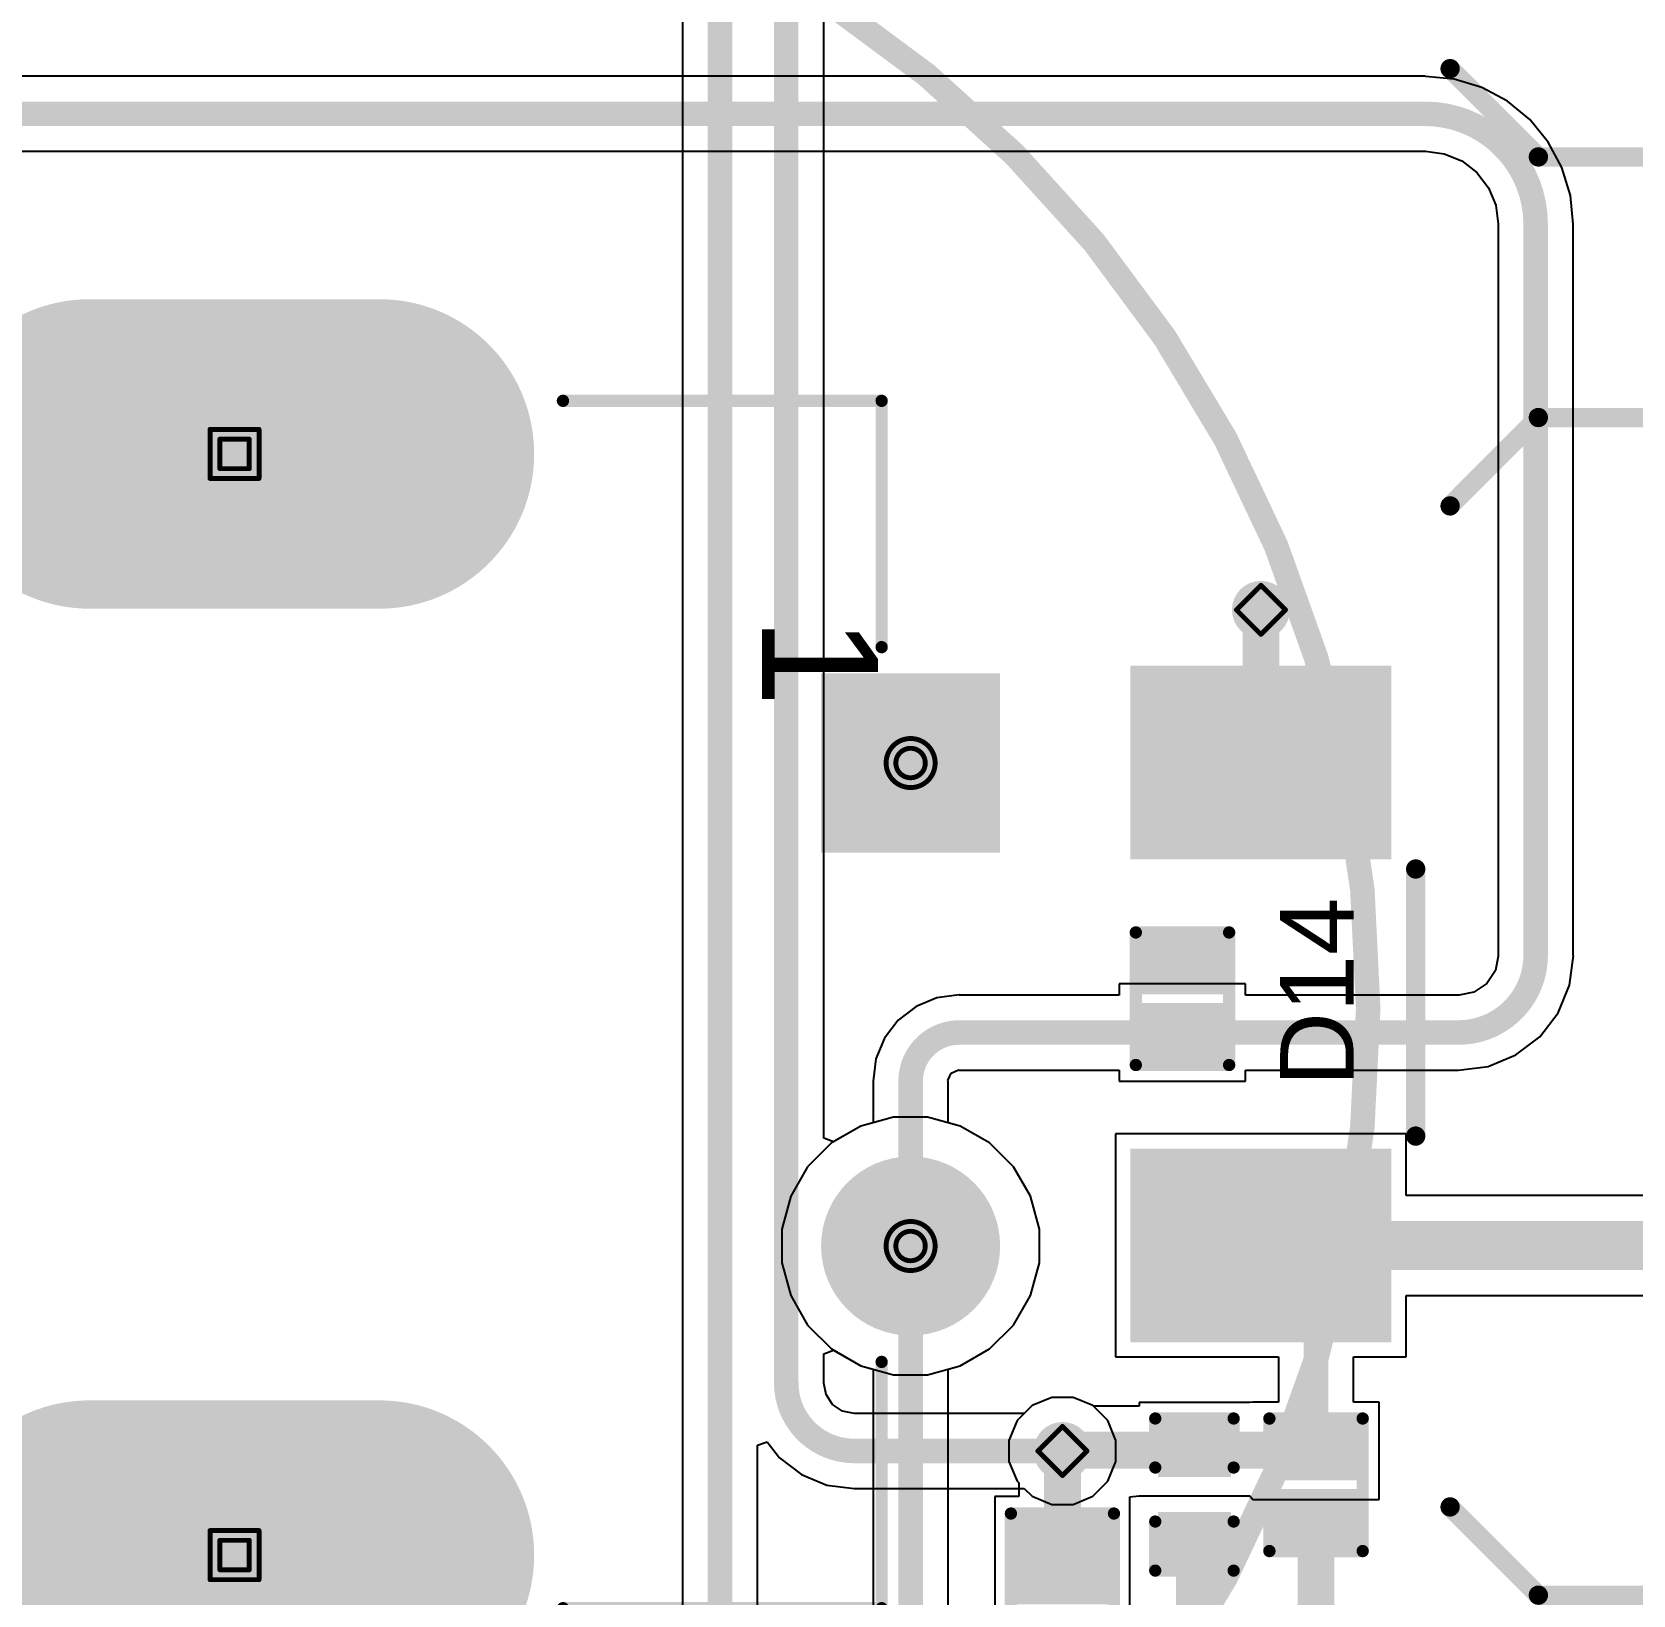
# Model space of a CAD drawing. Header units: inches. Extents: x -14 to 270, y -5 to 115.
# Drawn here: x 106.63 to 123.21, y 19.67 to 35.85 of the extents above; entities that cross this region are included whole.
import ezdxf

# ---------------------------------------------------------------- set-up
doc = ezdxf.new("R2010")
doc.units = ezdxf.units.IN
for name, color, linetype in [('Bottom Layer', 5, 'Continuous'), ('Bottom Solder', 6, 'Continuous'), ('Drill Drawing', 1, 'Continuous'), ('Mechanical 13', 56, 'Continuous'), ('Multi-Layer', 9, 'Continuous'), ('Pad Holes', 156, 'Continuous'), ('Top Layer', 1, 'Continuous'), ('Top Overlay', 2, 'Continuous'), ('Top Paste', 8, 'Continuous'), ('Top Solder', 216, 'Continuous'), ('Via Holes', 16, 'Continuous')]:
    doc.layers.add(name, color=color, linetype=linetype)
doc.styles.add('Arial', font='', dxfattribs={"height": 0.2})
doc.styles.get('Arial').set_extended_font_data('Arial')

# ---------------------------------------------------------------- blocks, each defined once
blk = doc.blocks.new('R___0603_1')
at = {"layer": 'Top Layer'}
for points in [[(-0.381, 0.4445), (-0.381, -0.4445), (-1.143, -0.4445), (-1.143, 0.4445)], [(1.143, 0.4445), (1.143, -0.4445), (0.381, -0.4445), (0.381, 0.4445)]]:
    blk.add_hatch(color=1, dxfattribs=at).paths.add_polyline_path(points)
at = {"layer": 'Top Paste'}
for points in [[(-0.381, 0.4445), (-0.381, -0.4445), (-1.143, -0.4445), (-1.143, 0.4445)], [(1.143, 0.4445), (1.143, -0.4445), (0.381, -0.4445), (0.381, 0.4445)]]:
    blk.add_hatch(color=8, dxfattribs=at).paths.add_polyline_path(points)
at = {"layer": 'Top Solder'}
for points in [[(-0.2794, 0.5461), (-0.2794, -0.5461), (-1.2446, -0.5461), (-1.2446, 0.5461)], [(1.2446, 0.5461), (1.2446, -0.5461), (0.2794, -0.5461), (0.2794, 0.5461)]]:
    blk.add_hatch(color=216, dxfattribs=at).paths.add_polyline_path(points)
at = {"layer": 'Top Overlay'}
for points in [[(-1.2192, 0.5334, 0.127, 0.127, 0), (-1.2192, -0.5334, 0.127, 0.127, 0)], [(-1.2192, 0.5334, 0.127, 0.127, 0), (1.2192, 0.5334, 0.127, 0.127, 0)], [(1.2192, 0.5334, 0.127, 0.127, 0), (1.2192, -0.5334, 0.127, 0.127, 0)], [(-1.2192, -0.5334, 0.127, 0.127, 0), (1.2192, -0.5334, 0.127, 0.127, 0)]]:
    blk.add_lwpolyline(points, format="xyseb", dxfattribs=at)
for points in [[(-1.25095, 0.5334, 0.0635, 0.0635, 1), (-1.18745, 0.5334, 0.0635, 0.0635, 1)], [(-1.25095, 0.5334, 0.0635, 0.0635, 1), (-1.18745, 0.5334, 0.0635, 0.0635, 1)], [(1.18745, 0.5334, 0.0635, 0.0635, 1), (1.25095, 0.5334, 0.0635, 0.0635, 1)], [(1.18745, 0.5334, 0.0635, 0.0635, 1), (1.25095, 0.5334, 0.0635, 0.0635, 1)], [(-1.25095, -0.5334, 0.0635, 0.0635, 1), (-1.18745, -0.5334, 0.0635, 0.0635, 1)], [(-1.25095, -0.5334, 0.0635, 0.0635, 1), (-1.18745, -0.5334, 0.0635, 0.0635, 1)], [(1.18745, -0.5334, 0.0635, 0.0635, 1), (1.25095, -0.5334, 0.0635, 0.0635, 1)], [(1.18745, -0.5334, 0.0635, 0.0635, 1), (1.25095, -0.5334, 0.0635, 0.0635, 1)]]:
    blk.add_lwpolyline(points, format="xyseb", close=True, dxfattribs=at)
blk = doc.blocks.new('SOD_882_B__D___________3')
at = {"layer": 'Top Layer'}
for points in [[(-0.1, -0.4), (-0.6, -0.4), (-0.6, 0.4), (-0.1, 0.4)], [(0.6, -0.4), (0.1, -0.4), (0.1, 0.4), (0.6, 0.4)]]:
    blk.add_hatch(color=1, dxfattribs=at).paths.add_polyline_path(points)
at = {"layer": 'Top Paste'}
for points in [[(-0.1, -0.4), (-0.6, -0.4), (-0.6, 0.4), (-0.1, 0.4)], [(0.6, -0.4), (0.1, -0.4), (0.1, 0.4), (0.6, 0.4)]]:
    blk.add_hatch(color=8, dxfattribs=at).paths.add_polyline_path(points)
at = {"layer": 'Top Solder'}
for points in [[(-0.045, -0.455), (-0.655, -0.455), (-0.655, 0.455), (-0.045, 0.455)], [(0.655, -0.455), (0.045, -0.455), (0.045, 0.455), (0.655, 0.455)]]:
    blk.add_hatch(color=216, dxfattribs=at).paths.add_polyline_path(points)
at = {"layer": 'Top Overlay'}
for points in [[(0.686, 0.483, 0.127, 0.127, 0), (-0.686, 0.483, 0.127, 0.127, 0)], [(-0.686, -0.483, 0.127, 0.127, 0), (-0.686, 0.483, 0.127, 0.127, 0)], [(0.686, -0.483, 0.127, 0.127, 0), (0.686, 0.483, 0.127, 0.127, 0)], [(0.686, -0.483, 0.127, 0.127, 0), (-0.686, -0.483, 0.127, 0.127, 0)]]:
    blk.add_lwpolyline(points, format="xyseb", dxfattribs=at)
for points in [[(-0.718, 0.483, 0.0635, 0.0635, 1), (-0.654, 0.483, 0.0635, 0.0635, 1)], [(-0.718, 0.483, 0.0635, 0.0635, 1), (-0.654, 0.483, 0.0635, 0.0635, 1)], [(0.654, 0.483, 0.0635, 0.0635, 1), (0.718, 0.483, 0.0635, 0.0635, 1)], [(0.654, 0.483, 0.0635, 0.0635, 1), (0.718, 0.483, 0.0635, 0.0635, 1)], [(-0.718, -0.483, 0.0635, 0.0635, 1), (-0.654, -0.483, 0.0635, 0.0635, 1)], [(-0.718, -0.483, 0.0635, 0.0635, 1), (-0.654, -0.483, 0.0635, 0.0635, 1)], [(0.654, -0.483, 0.0635, 0.0635, 1), (0.718, -0.483, 0.0635, 0.0635, 1)], [(0.654, -0.483, 0.0635, 0.0635, 1), (0.718, -0.483, 0.0635, 0.0635, 1)]]:
    blk.add_lwpolyline(points, format="xyseb", close=True, dxfattribs=at)
blk = doc.blocks.new('TL3300CF160Q__53')
at = {"layer": 'Top Overlay'}
for points in [[(4.877, 6.121, 0.2, 0.2, 0), (-4.953, 6.121, 0.2, 0.2, 0)], [(5.791, 5.207, 0.2, 0.2, 0), (4.877, 6.121, 0.2, 0.2, 0)]]:
    blk.add_lwpolyline(points, format="xyseb", dxfattribs=at)
for points in [[(4.827, 6.121, 0.1, 0.1, 1), (4.927, 6.121, 0.1, 0.1, 1)], [(4.827, 6.121, 0.1, 0.1, 1), (4.927, 6.121, 0.1, 0.1, 1)], [(5.741, 5.207, 0.1, 0.1, 1), (5.841, 5.207, 0.1, 0.1, 1)]]:
    blk.add_lwpolyline(points, format="xyseb", close=True, dxfattribs=at)
blk = doc.blocks.new('TL3300CF160Q__54')
at = {"layer": 'Top Layer'}
for points in [[(9, 1.6), (6.5, 1.6), (6.5, 3.4), (9, 3.4)], [(9, -3.4), (6.5, -3.4), (6.5, -1.6), (9, -1.6)]]:
    blk.add_hatch(color=1, dxfattribs=at).paths.add_polyline_path(points)
at = {"layer": 'Top Paste'}
for points in [[(9, 1.6), (6.5, 1.6), (6.5, 3.4), (9, 3.4)], [(9, -3.4), (6.5, -3.4), (6.5, -1.6), (9, -1.6)]]:
    blk.add_hatch(color=8, dxfattribs=at).paths.add_polyline_path(points)
at = {"layer": 'Top Solder'}
for points in [[(9.102, 1.498), (6.398, 1.498), (6.398, 3.502), (9.102, 3.502)], [(9.102, -3.502), (6.398, -3.502), (6.398, -1.498), (9.102, -1.498)]]:
    blk.add_hatch(color=216, dxfattribs=at).paths.add_polyline_path(points)
at = {"layer": 'Top Overlay'}
for points in [[(4.877, 6.121, 0.2, 0.2, 0), (-4.953, 6.121, 0.2, 0.2, 0)], [(5.791, 5.207, 0.2, 0.2, 0), (4.877, 6.121, 0.2, 0.2, 0)], [(6.147, 1.368, 0.2, 0.2, 0), (6.147, -1.397, 0.2, 0.2, 0)], [(5.791, -5.156, 0.2, 0.2, 0), (4.877, -6.071, 0.2, 0.2, 0)], [(4.877, -6.071, 0.2, 0.2, 0), (-4.953, -6.071, 0.2, 0.2, 0)]]:
    blk.add_lwpolyline(points, format="xyseb", dxfattribs=at)
for points in [[(4.827, 6.121, 0.1, 0.1, 1), (4.927, 6.121, 0.1, 0.1, 1)], [(4.827, 6.121, 0.1, 0.1, 1), (4.927, 6.121, 0.1, 0.1, 1)], [(5.741, 5.207, 0.1, 0.1, 1), (5.841, 5.207, 0.1, 0.1, 1)], [(6.097, 1.368, 0.1, 0.1, 1), (6.197, 1.368, 0.1, 0.1, 1)], [(6.097, -1.397, 0.1, 0.1, 1), (6.197, -1.397, 0.1, 0.1, 1)], [(5.741, -5.156, 0.1, 0.1, 1), (5.841, -5.156, 0.1, 0.1, 1)], [(4.827, -6.071, 0.1, 0.1, 1), (4.927, -6.071, 0.1, 0.1, 1)], [(4.827, -6.071, 0.1, 0.1, 1), (4.927, -6.071, 0.1, 0.1, 1)]]:
    blk.add_lwpolyline(points, format="xyseb", close=True, dxfattribs=at)
blk = doc.blocks.new('PEC11R_4215F_S0024_56')
at = {"layer": 'Bottom Layer'}
blk.add_hatch(color=5, dxfattribs=at).paths.add_polyline_path([(-3.325, 7.825), (-1.675, 7.825), (-1.675, 6.175), (-3.325, 6.175)])
h = blk.add_hatch(color=5, dxfattribs=at)
edge = h.paths.add_edge_path()
edge.add_arc((2.5, 7), 0.825, 0, 360)
h = blk.add_hatch(color=5, dxfattribs=at)
edge = h.paths.add_edge_path()
edge.add_arc((-5.7, -1.5), 1.5, 180, 360)
edge.add_line((-4.2, -1.5), (-4.2, 1.5))
edge.add_arc((-5.7, 1.5), 1.5, 0, 180)
edge.add_line((-7.2, 1.5), (-7.2, -1.5))
h = blk.add_hatch(color=5, dxfattribs=at)
edge = h.paths.add_edge_path()
edge.add_arc((5.7, -1.5), 1.5, 180, 360)
edge.add_line((7.2, -1.5), (7.2, 1.5))
edge.add_arc((5.7, 1.5), 1.5, 0, 180)
edge.add_line((4.2, 1.5), (4.2, -1.5))
h = blk.add_hatch(color=5, dxfattribs=at)
edge = h.paths.add_edge_path()
edge.add_arc((-2.5, -7.5), 0.825, 0, 360)
h = blk.add_hatch(color=5, dxfattribs=at)
edge = h.paths.add_edge_path()
edge.add_arc((0, -7.5), 0.825, 0, 360)
h = blk.add_hatch(color=5, dxfattribs=at)
edge = h.paths.add_edge_path()
edge.add_arc((2.5, -7.5), 0.825, 0, 360)
at = {"layer": 'Bottom Solder'}
blk.add_hatch(color=6, dxfattribs=at).paths.add_polyline_path([(-3.427, 7.927), (-1.573, 7.927), (-1.573, 6.073), (-3.427, 6.073)])
h = blk.add_hatch(color=6, dxfattribs=at)
edge = h.paths.add_edge_path()
edge.add_arc((2.5, 7), 0.927, 0, 360)
h = blk.add_hatch(color=6, dxfattribs=at)
edge = h.paths.add_edge_path()
edge.add_arc((-5.7, -1.5), 1.602, 180, 360)
edge.add_line((-4.098, -1.5), (-4.098, 1.5))
edge.add_arc((-5.7, 1.5), 1.602, 0, 180)
edge.add_line((-7.302, 1.5), (-7.302, -1.5))
h = blk.add_hatch(color=6, dxfattribs=at)
edge = h.paths.add_edge_path()
edge.add_arc((5.7, -1.5), 1.602, 180, 360)
edge.add_line((7.302, -1.5), (7.302, 1.5))
edge.add_arc((5.7, 1.5), 1.602, 0, 180)
edge.add_line((4.098, 1.5), (4.098, -1.5))
h = blk.add_hatch(color=6, dxfattribs=at)
edge = h.paths.add_edge_path()
edge.add_arc((-2.5, -7.5), 0.927, 0, 360)
h = blk.add_hatch(color=6, dxfattribs=at)
edge = h.paths.add_edge_path()
edge.add_arc((0, -7.5), 0.927, 0, 360)
h = blk.add_hatch(color=6, dxfattribs=at)
edge = h.paths.add_edge_path()
edge.add_arc((2.5, -7.5), 0.927, 0, 360)
at = {"layer": 'Multi-Layer'}
blk.add_hatch(color=9, dxfattribs=at).paths.add_polyline_path([(-3.325, 7.825), (-1.675, 7.825), (-1.675, 6.175), (-3.325, 6.175)])
h = blk.add_hatch(color=9, dxfattribs=at)
edge = h.paths.add_edge_path()
edge.add_arc((2.5, 7), 0.825, 0, 360)
h = blk.add_hatch(color=9, dxfattribs=at)
edge = h.paths.add_edge_path()
edge.add_arc((-5.7, -1.5), 1.5, 180, 360)
edge.add_line((-4.2, -1.5), (-4.2, 1.5))
edge.add_arc((-5.7, 1.5), 1.5, 0, 180)
edge.add_line((-7.2, 1.5), (-7.2, -1.5))
h = blk.add_hatch(color=9, dxfattribs=at)
edge = h.paths.add_edge_path()
edge.add_arc((5.7, -1.5), 1.5, 180, 360)
edge.add_line((7.2, -1.5), (7.2, 1.5))
edge.add_arc((5.7, 1.5), 1.5, 0, 180)
edge.add_line((4.2, 1.5), (4.2, -1.5))
h = blk.add_hatch(color=9, dxfattribs=at)
edge = h.paths.add_edge_path()
edge.add_arc((-2.5, -7.5), 0.825, 0, 360)
h = blk.add_hatch(color=9, dxfattribs=at)
edge = h.paths.add_edge_path()
edge.add_arc((0, -7.5), 0.825, 0, 360)
h = blk.add_hatch(color=9, dxfattribs=at)
edge = h.paths.add_edge_path()
edge.add_arc((2.5, -7.5), 0.825, 0, 360)
at = {"layer": 'Pad Holes'}
h = blk.add_hatch(color=7, dxfattribs=at)
edge = h.paths.add_edge_path()
edge.add_arc((-2.5, 7), 0.55, 0, 360)
h = blk.add_hatch(color=7, dxfattribs=at)
edge = h.paths.add_edge_path()
edge.add_arc((2.5, 7), 0.55, 0, 360)
for points in [[(-6.7, -1.4), (-6.7, 1.4), (-4.7, 1.4), (-4.7, -1.4)], [(4.7, -1.4), (4.7, 1.4), (6.7, 1.4), (6.7, -1.4)]]:
    blk.add_hatch(color=7, dxfattribs=at).paths.add_polyline_path(points)
h = blk.add_hatch(color=7, dxfattribs=at)
edge = h.paths.add_edge_path()
edge.add_arc((-2.5, -7.5), 0.55, 0, 360)
h = blk.add_hatch(color=7, dxfattribs=at)
edge = h.paths.add_edge_path()
edge.add_arc((0, -7.5), 0.55, 0, 360)
h = blk.add_hatch(color=7, dxfattribs=at)
edge = h.paths.add_edge_path()
edge.add_arc((2.5, -7.5), 0.55, 0, 360)
at = {"layer": 'Top Layer'}
blk.add_hatch(color=1, dxfattribs=at).paths.add_polyline_path([(-3.325, 7.825), (-1.675, 7.825), (-1.675, 6.175), (-3.325, 6.175)])
h = blk.add_hatch(color=1, dxfattribs=at)
edge = h.paths.add_edge_path()
edge.add_arc((2.5, 7), 0.825, 0, 360)
h = blk.add_hatch(color=1, dxfattribs=at)
edge = h.paths.add_edge_path()
edge.add_arc((-5.7, -1.5), 1.5, 180, 360)
edge.add_line((-4.2, -1.5), (-4.2, 1.5))
edge.add_arc((-5.7, 1.5), 1.5, 0, 180)
edge.add_line((-7.2, 1.5), (-7.2, -1.5))
h = blk.add_hatch(color=1, dxfattribs=at)
edge = h.paths.add_edge_path()
edge.add_arc((5.7, -1.5), 1.5, 180, 360)
edge.add_line((7.2, -1.5), (7.2, 1.5))
edge.add_arc((5.7, 1.5), 1.5, 0, 180)
edge.add_line((4.2, 1.5), (4.2, -1.5))
h = blk.add_hatch(color=1, dxfattribs=at)
edge = h.paths.add_edge_path()
edge.add_arc((-2.5, -7.5), 0.825, 0, 360)
h = blk.add_hatch(color=1, dxfattribs=at)
edge = h.paths.add_edge_path()
edge.add_arc((0, -7.5), 0.825, 0, 360)
h = blk.add_hatch(color=1, dxfattribs=at)
edge = h.paths.add_edge_path()
edge.add_arc((2.5, -7.5), 0.825, 0, 360)
at = {"layer": 'Top Solder'}
blk.add_hatch(color=216, dxfattribs=at).paths.add_polyline_path([(-3.427, 7.927), (-1.573, 7.927), (-1.573, 6.073), (-3.427, 6.073)])
h = blk.add_hatch(color=216, dxfattribs=at)
edge = h.paths.add_edge_path()
edge.add_arc((2.5, 7), 0.927, 0, 360)
h = blk.add_hatch(color=216, dxfattribs=at)
edge = h.paths.add_edge_path()
edge.add_arc((-5.7, -1.5), 1.602, 180, 360)
edge.add_line((-4.098, -1.5), (-4.098, 1.5))
edge.add_arc((-5.7, 1.5), 1.602, 0, 180)
edge.add_line((-7.302, 1.5), (-7.302, -1.5))
h = blk.add_hatch(color=216, dxfattribs=at)
edge = h.paths.add_edge_path()
edge.add_arc((5.7, -1.5), 1.602, 180, 360)
edge.add_line((7.302, -1.5), (7.302, 1.5))
edge.add_arc((5.7, 1.5), 1.602, 0, 180)
edge.add_line((4.098, 1.5), (4.098, -1.5))
h = blk.add_hatch(color=216, dxfattribs=at)
edge = h.paths.add_edge_path()
edge.add_arc((-2.5, -7.5), 0.927, 0, 360)
h = blk.add_hatch(color=216, dxfattribs=at)
edge = h.paths.add_edge_path()
edge.add_arc((0, -7.5), 0.927, 0, 360)
h = blk.add_hatch(color=216, dxfattribs=at)
edge = h.paths.add_edge_path()
edge.add_arc((2.5, -7.5), 0.927, 0, 360)
at = {"layer": 'Top Overlay'}
for points in [[(-3.7, 6.7, 0.127, 0.127, 0), (-6.25, 6.7, 0.127, 0.127, 0)], [(-6.25, 3.4, 0.127, 0.127, 0), (-6.25, 6.7, 0.127, 0.127, 0)], [(6.25, 6.7, 0.127, 0.127, 0), (3.7, 6.7, 0.127, 0.127, 0)], [(6.25, 3.4, 0.127, 0.127, 0), (6.25, 6.7, 0.127, 0.127, 0)], [(-6.25, -6.7, 0.127, 0.127, 0), (-6.25, -3.4, 0.127, 0.127, 0)], [(6.25, -6.7, 0.127, 0.127, 0), (6.25, -3.4, 0.127, 0.127, 0)], [(-3.7, -6.7, 0.127, 0.127, 0), (-6.25, -6.7, 0.127, 0.127, 0)], [(6.25, -6.7, 0.127, 0.127, 0), (3.7, -6.7, 0.127, 0.127, 0)]]:
    blk.add_lwpolyline(points, format="xyseb", dxfattribs=at)
for points in [[(-6.282, 6.7, 0.0635, 0.0635, 1), (-6.218, 6.7, 0.0635, 0.0635, 1)], [(-6.282, 6.7, 0.0635, 0.0635, 1), (-6.218, 6.7, 0.0635, 0.0635, 1)], [(-3.732, 6.7, 0.0635, 0.0635, 1), (-3.668, 6.7, 0.0635, 0.0635, 1)], [(3.668, 6.7, 0.0635, 0.0635, 1), (3.732, 6.7, 0.0635, 0.0635, 1)], [(6.218, 6.7, 0.0635, 0.0635, 1), (6.282, 6.7, 0.0635, 0.0635, 1)], [(6.218, 6.7, 0.0635, 0.0635, 1), (6.282, 6.7, 0.0635, 0.0635, 1)], [(-6.282, 3.4, 0.0635, 0.0635, 1), (-6.218, 3.4, 0.0635, 0.0635, 1)], [(6.218, 3.4, 0.0635, 0.0635, 1), (6.282, 3.4, 0.0635, 0.0635, 1)], [(-6.282, -3.4, 0.0635, 0.0635, 1), (-6.218, -3.4, 0.0635, 0.0635, 1)], [(6.218, -3.4, 0.0635, 0.0635, 1), (6.282, -3.4, 0.0635, 0.0635, 1)], [(-6.282, -6.7, 0.0635, 0.0635, 1), (-6.218, -6.7, 0.0635, 0.0635, 1)], [(-6.282, -6.7, 0.0635, 0.0635, 1), (-6.218, -6.7, 0.0635, 0.0635, 1)], [(-3.732, -6.7, 0.0635, 0.0635, 1), (-3.668, -6.7, 0.0635, 0.0635, 1)], [(3.668, -6.7, 0.0635, 0.0635, 1), (3.732, -6.7, 0.0635, 0.0635, 1)], [(6.218, -6.7, 0.0635, 0.0635, 1), (6.282, -6.7, 0.0635, 0.0635, 1)], [(6.218, -6.7, 0.0635, 0.0635, 1), (6.282, -6.7, 0.0635, 0.0635, 1)]]:
    blk.add_lwpolyline(points, format="xyseb", close=True, dxfattribs=at)
at = {"layer": 'Top Overlay', "style": 'Arial'}
for s, p in [('1', (-4.013, 5.461)), ('A', (-4.428, -6.096)), ('COM', (-1.147, -6.133)), ('B', (3.785, -6.096))]:
    blk.add_text(s, height=1.2, dxfattribs=at).set_placement(p)
blk = doc.blocks.new('SOD_882_B__D___________105')
at = {"layer": 'Top Layer'}
for points in [[(-0.1, -0.4), (-0.6, -0.4), (-0.6, 0.4), (-0.1, 0.4)], [(0.6, -0.4), (0.1, -0.4), (0.1, 0.4), (0.6, 0.4)]]:
    blk.add_hatch(color=1, dxfattribs=at).paths.add_polyline_path(points)
at = {"layer": 'Top Paste'}
for points in [[(-0.1, -0.4), (-0.6, -0.4), (-0.6, 0.4), (-0.1, 0.4)], [(0.6, -0.4), (0.1, -0.4), (0.1, 0.4), (0.6, 0.4)]]:
    blk.add_hatch(color=8, dxfattribs=at).paths.add_polyline_path(points)
at = {"layer": 'Top Solder'}
for points in [[(-0.045, -0.455), (-0.655, -0.455), (-0.655, 0.455), (-0.045, 0.455)], [(0.655, -0.455), (0.045, -0.455), (0.045, 0.455), (0.655, 0.455)]]:
    blk.add_hatch(color=216, dxfattribs=at).paths.add_polyline_path(points)
at = {"layer": 'Top Overlay'}
for points in [[(-0.686, 0.483, 0.127, 0.127, 0), (0.686, 0.483, 0.127, 0.127, 0)], [(-0.686, 0.483, 0.127, 0.127, 0), (-0.686, -0.483, 0.127, 0.127, 0)], [(0.686, 0.483, 0.127, 0.127, 0), (0.686, -0.483, 0.127, 0.127, 0)], [(-0.686, -0.483, 0.127, 0.127, 0), (0.686, -0.483, 0.127, 0.127, 0)]]:
    blk.add_lwpolyline(points, format="xyseb", dxfattribs=at)
for points in [[(-0.718, 0.483, 0.0635, 0.0635, 1), (-0.654, 0.483, 0.0635, 0.0635, 1)], [(-0.718, 0.483, 0.0635, 0.0635, 1), (-0.654, 0.483, 0.0635, 0.0635, 1)], [(0.654, 0.483, 0.0635, 0.0635, 1), (0.718, 0.483, 0.0635, 0.0635, 1)], [(0.654, 0.483, 0.0635, 0.0635, 1), (0.718, 0.483, 0.0635, 0.0635, 1)], [(-0.718, -0.483, 0.0635, 0.0635, 1), (-0.654, -0.483, 0.0635, 0.0635, 1)], [(-0.718, -0.483, 0.0635, 0.0635, 1), (-0.654, -0.483, 0.0635, 0.0635, 1)], [(0.654, -0.483, 0.0635, 0.0635, 1), (0.718, -0.483, 0.0635, 0.0635, 1)], [(0.654, -0.483, 0.0635, 0.0635, 1), (0.718, -0.483, 0.0635, 0.0635, 1)]]:
    blk.add_lwpolyline(points, format="xyseb", close=True, dxfattribs=at)
blk = doc.blocks.new('C___0402_113')
at = {"layer": 'Top Layer'}
for points in [[(-0.699, -0.318), (-0.699, 0.318), (-0.241, 0.318), (-0.241, -0.318)], [(0.241, -0.318), (0.241, 0.318), (0.699, 0.318), (0.699, -0.318)]]:
    blk.add_hatch(color=1, dxfattribs=at).paths.add_polyline_path(points)
at = {"layer": 'Top Paste'}
for points in [[(-0.699, -0.318), (-0.699, 0.318), (-0.241, 0.318), (-0.241, -0.318)], [(0.241, -0.318), (0.241, 0.318), (0.699, 0.318), (0.699, -0.318)]]:
    blk.add_hatch(color=8, dxfattribs=at).paths.add_polyline_path(points)
at = {"layer": 'Top Solder'}
for points in [[(-0.759, -0.377), (-0.759, 0.377), (-0.181, 0.377), (-0.181, -0.377)], [(0.181, -0.377), (0.181, 0.377), (0.758, 0.377), (0.758, -0.377)]]:
    blk.add_hatch(color=216, dxfattribs=at).paths.add_polyline_path(points)
at = {"layer": 'Top Overlay'}
for points in [[(-0.787, 0.406, 0.127, 0.127, 0), (-0.787, -0.406, 0.127, 0.127, 0)], [(-0.279, 0.406, 0.127, 0.127, 0), (-0.787, 0.406, 0.127, 0.127, 0)], [(0.279, 0.406, 0.127, 0.127, 0), (0.787, 0.406, 0.127, 0.127, 0)], [(0.787, 0.406, 0.127, 0.127, 0), (0.787, -0.406, 0.127, 0.127, 0)], [(-0.787, -0.406, 0.127, 0.127, 0), (-0.279, -0.406, 0.127, 0.127, 0)], [(0.279, -0.406, 0.127, 0.127, 0), (0.787, -0.406, 0.127, 0.127, 0)]]:
    blk.add_lwpolyline(points, format="xyseb", dxfattribs=at)
for points in [[(-0.819, 0.406, 0.0635, 0.0635, 1), (-0.756, 0.406, 0.0635, 0.0635, 1)], [(-0.819, 0.406, 0.0635, 0.0635, 1), (-0.756, 0.406, 0.0635, 0.0635, 1)], [(-0.311, 0.406, 0.0635, 0.0635, 1), (-0.248, 0.406, 0.0635, 0.0635, 1)], [(0.248, 0.406, 0.0635, 0.0635, 1), (0.311, 0.406, 0.0635, 0.0635, 1)], [(0.756, 0.406, 0.0635, 0.0635, 1), (0.819, 0.406, 0.0635, 0.0635, 1)], [(0.756, 0.406, 0.0635, 0.0635, 1), (0.819, 0.406, 0.0635, 0.0635, 1)], [(-0.819, -0.406, 0.0635, 0.0635, 1), (-0.756, -0.406, 0.0635, 0.0635, 1)], [(-0.819, -0.406, 0.0635, 0.0635, 1), (-0.756, -0.406, 0.0635, 0.0635, 1)], [(-0.311, -0.406, 0.0635, 0.0635, 1), (-0.248, -0.406, 0.0635, 0.0635, 1)], [(0.248, -0.406, 0.0635, 0.0635, 1), (0.311, -0.406, 0.0635, 0.0635, 1)], [(0.756, -0.406, 0.0635, 0.0635, 1), (0.819, -0.406, 0.0635, 0.0635, 1)], [(0.756, -0.406, 0.0635, 0.0635, 1), (0.819, -0.406, 0.0635, 0.0635, 1)]]:
    blk.add_lwpolyline(points, format="xyseb", close=True, dxfattribs=at)

msp = doc.modelspace()

# ---------------------------------------------------------------- hatches: boundary and pattern name
at = {"layer": 'Bottom Layer'}
h = msp.add_hatch(color=5, dxfattribs=at)
edge = h.paths.add_edge_path()
edge.add_arc((119.354, 29.866), 0.3, 0, 360)
h = msp.add_hatch(color=5, dxfattribs=at)
edge = h.paths.add_edge_path()
edge.add_arc((117.299, 21.158), 0.3, 0, 360)
at = {"layer": 'Top Layer'}
h = msp.add_hatch(color=1, dxfattribs=at)
edge = h.paths.add_edge_path()
edge.add_arc((119.354, 29.866), 0.3, 0, 360)
h = msp.add_hatch(color=1, dxfattribs=at)
edge = h.paths.add_edge_path()
edge.add_arc((117.299, 21.158), 0.3, 0, 360)
at = {"layer": 'Via Holes'}
h = msp.add_hatch(color=7, dxfattribs=at)
edge = h.paths.add_edge_path()
edge.add_arc((119.354, 29.866), 0.15, 0, 360)
h = msp.add_hatch(color=7, dxfattribs=at)
edge = h.paths.add_edge_path()
edge.add_arc((117.299, 21.158), 0.15, 0, 360)

# ---------------------------------------------------------------- linework, layer by layer
at = {"layer": 'Bottom Layer'}
for p, q in [((113.365, 45.379), (113.365, 18.935)), ((114.827, 24.396), (114.827, 40.839)), ((115.551, 24.613), (115.212, 24.522)), ((115.902, 24.613), (115.551, 24.613)), ((116.241, 24.522), (115.902, 24.613)), ((114.929, 24.359), (114.827, 24.396)), ((115.212, 24.522), (114.929, 24.359)), ((116.545, 24.347), (116.241, 24.522)), ((116.793, 24.099), (116.545, 24.347)), ((116.969, 23.795), (116.793, 24.099)), ((117.06, 23.456), (116.969, 23.795)), ((117.06, 23.105), (117.06, 23.456)), ((116.969, 22.766), (117.06, 23.105)), ((116.793, 22.462), (116.969, 22.766)), ((116.545, 22.214), (116.793, 22.462)), ((116.241, 22.038), (116.545, 22.214)), ((114.827, 22.165), (114.929, 22.202)), ((114.827, 21.863), (114.827, 22.165)), ((114.929, 22.202), (115.212, 22.038)), ((115.212, 22.038), (115.551, 21.947)), ((115.551, 21.947), (115.902, 21.947)), ((115.902, 21.947), (116.241, 22.038)), ((114.827, 21.86), (114.827, 21.863)), ((114.851, 21.741), (114.827, 21.86)), ((114.919, 21.639), (114.851, 21.741)), ((115.022, 21.57), (114.919, 21.639)), ((115.141, 21.546), (115.022, 21.57)), ((116.985, 21.628), (116.904, 21.547)), ((117.189, 21.712), (116.985, 21.628)), ((117.409, 21.712), (117.189, 21.712)), ((117.613, 21.628), (117.409, 21.712)), ((117.769, 21.472), (117.613, 21.628)), ((115.143, 21.547), (115.141, 21.546)), ((116.904, 21.547), (115.143, 21.547)), ((117.853, 21.268), (117.769, 21.472)), ((114.142, 21.218), (114.243, 21.253)), ((114.243, 21.253), (114.369, 21.088)), ((117.853, 21.048), (117.853, 21.268)), ((114.142, 18.935), (114.142, 21.218)), ((114.369, 21.088), (114.596, 20.914)), ((114.596, 20.914), (114.86, 20.805)), ((117.769, 20.844), (117.853, 21.048)), ((114.86, 20.805), (115.143, 20.768)), ((115.143, 20.768), (115.143, 20.77)), ((115.143, 20.77), (116.904, 20.77)), ((116.904, 20.77), (116.985, 20.689)), ((117.613, 20.689), (117.769, 20.844)), ((116.985, 20.689), (117.189, 20.604)), ((117.189, 20.604), (117.409, 20.604)), ((117.409, 20.604), (117.613, 20.689))]:
    msp.add_line(p, q, dxfattribs=at)
for points in [[(114.439, 21.863, 0.254, 0.254, 0), (114.439, 46.077, 0.254, 0.254, 0)], [(113.753, 18.591, 0.254, 0.254, 0), (113.753, 45.379, 0.254, 0.254, 0)], [(115.143, 21.158, 0.254, 0.254, -0.414214), (114.439, 21.863, 0.254, 0.254, 0)], [(115.143, 21.158, 0.254, 0.254, 0), (117.299, 21.158, 0.254, 0.254, 0)]]:
    msp.add_lwpolyline(points, format="xyseb", dxfattribs=at)
for points in [[(114.376, 21.863, 0.127, 0.127, 1), (114.503, 21.863, 0.127, 0.127, 1)], [(114.376, 21.863, 0.127, 0.127, 1), (114.503, 21.863, 0.127, 0.127, 1)], [(115.08, 21.158, 0.127, 0.127, 1), (115.207, 21.158, 0.127, 0.127, 1)], [(115.08, 21.158, 0.127, 0.127, 1), (115.207, 21.158, 0.127, 0.127, 1)], [(117.235, 21.158, 0.127, 0.127, 1), (117.362, 21.158, 0.127, 0.127, 1)]]:
    msp.add_lwpolyline(points, format="xyseb", close=True, dxfattribs=at)
at = {"layer": 'Drill Drawing'}
for points in [[(108.473, 31.734, 0.0508, 0.0508, 0), (108.981, 31.734, 0.0508, 0.0508, 0)], [(108.473, 31.226, 0.0508, 0.0508, 0), (108.473, 31.734, 0.0508, 0.0508, 0)], [(108.981, 31.226, 0.0508, 0.0508, 0), (108.981, 31.734, 0.0508, 0.0508, 0)], [(108.574, 31.633, 0.0508, 0.0508, 0), (108.879, 31.633, 0.0508, 0.0508, 0)], [(108.574, 31.328, 0.0508, 0.0508, 0), (108.574, 31.633, 0.0508, 0.0508, 0)], [(108.879, 31.328, 0.0508, 0.0508, 0), (108.879, 31.633, 0.0508, 0.0508, 0)], [(108.574, 31.328, 0.0508, 0.0508, 0), (108.879, 31.328, 0.0508, 0.0508, 0)], [(108.473, 31.226, 0.0508, 0.0508, 0), (108.981, 31.226, 0.0508, 0.0508, 0)], [(119.1, 29.866, 0.0508, 0.0508, 0), (119.354, 30.12, 0.0508, 0.0508, 0)], [(119.354, 30.12, 0.0508, 0.0508, 0), (119.608, 29.866, 0.0508, 0.0508, 0)], [(119.1, 29.866, 0.0508, 0.0508, 0), (119.354, 29.612, 0.0508, 0.0508, 0)], [(119.354, 29.612, 0.0508, 0.0508, 0), (119.608, 29.866, 0.0508, 0.0508, 0)], [(117.045, 21.158, 0.0508, 0.0508, 0), (117.299, 21.412, 0.0508, 0.0508, 0)], [(117.299, 21.412, 0.0508, 0.0508, 0), (117.553, 21.158, 0.0508, 0.0508, 0)], [(117.045, 21.158, 0.0508, 0.0508, 0), (117.299, 20.904, 0.0508, 0.0508, 0)], [(117.299, 20.904, 0.0508, 0.0508, 0), (117.553, 21.158, 0.0508, 0.0508, 0)], [(108.473, 20.334, 0.0508, 0.0508, 0), (108.981, 20.334, 0.0508, 0.0508, 0)], [(108.473, 19.826, 0.0508, 0.0508, 0), (108.473, 20.334, 0.0508, 0.0508, 0)], [(108.574, 20.233, 0.0508, 0.0508, 0), (108.879, 20.233, 0.0508, 0.0508, 0)], [(108.574, 19.928, 0.0508, 0.0508, 0), (108.574, 20.233, 0.0508, 0.0508, 0)], [(108.879, 19.928, 0.0508, 0.0508, 0), (108.879, 20.233, 0.0508, 0.0508, 0)], [(108.981, 19.826, 0.0508, 0.0508, 0), (108.981, 20.334, 0.0508, 0.0508, 0)], [(108.574, 19.928, 0.0508, 0.0508, 0), (108.879, 19.928, 0.0508, 0.0508, 0)], [(108.473, 19.826, 0.0508, 0.0508, 0), (108.981, 19.826, 0.0508, 0.0508, 0)]]:
    msp.add_lwpolyline(points, format="xyseb", dxfattribs=at)
for points in [[(108.46, 31.734, 0.0254, 0.0254, 1), (108.485, 31.734, 0.0254, 0.0254, 1)], [(108.46, 31.734, 0.0254, 0.0254, 1), (108.485, 31.734, 0.0254, 0.0254, 1)], [(108.968, 31.734, 0.0254, 0.0254, 1), (108.993, 31.734, 0.0254, 0.0254, 1)], [(108.968, 31.734, 0.0254, 0.0254, 1), (108.993, 31.734, 0.0254, 0.0254, 1)], [(108.562, 31.633, 0.0254, 0.0254, 1), (108.587, 31.633, 0.0254, 0.0254, 1)], [(108.562, 31.633, 0.0254, 0.0254, 1), (108.587, 31.633, 0.0254, 0.0254, 1)], [(108.866, 31.633, 0.0254, 0.0254, 1), (108.892, 31.633, 0.0254, 0.0254, 1)], [(108.866, 31.633, 0.0254, 0.0254, 1), (108.892, 31.633, 0.0254, 0.0254, 1)], [(108.562, 31.328, 0.0254, 0.0254, 1), (108.587, 31.328, 0.0254, 0.0254, 1)], [(108.562, 31.328, 0.0254, 0.0254, 1), (108.587, 31.328, 0.0254, 0.0254, 1)], [(108.866, 31.328, 0.0254, 0.0254, 1), (108.892, 31.328, 0.0254, 0.0254, 1)], [(108.866, 31.328, 0.0254, 0.0254, 1), (108.892, 31.328, 0.0254, 0.0254, 1)], [(108.46, 31.226, 0.0254, 0.0254, 1), (108.485, 31.226, 0.0254, 0.0254, 1)], [(108.46, 31.226, 0.0254, 0.0254, 1), (108.485, 31.226, 0.0254, 0.0254, 1)], [(108.968, 31.226, 0.0254, 0.0254, 1), (108.993, 31.226, 0.0254, 0.0254, 1)], [(108.968, 31.226, 0.0254, 0.0254, 1), (108.993, 31.226, 0.0254, 0.0254, 1)], [(119.342, 30.12, 0.0254, 0.0254, 1), (119.367, 30.12, 0.0254, 0.0254, 1)], [(119.342, 30.12, 0.0254, 0.0254, 1), (119.367, 30.12, 0.0254, 0.0254, 1)], [(119.088, 29.866, 0.0254, 0.0254, 1), (119.113, 29.866, 0.0254, 0.0254, 1)], [(119.088, 29.866, 0.0254, 0.0254, 1), (119.113, 29.866, 0.0254, 0.0254, 1)], [(119.596, 29.866, 0.0254, 0.0254, 1), (119.621, 29.866, 0.0254, 0.0254, 1)], [(119.596, 29.866, 0.0254, 0.0254, 1), (119.621, 29.866, 0.0254, 0.0254, 1)], [(119.342, 29.612, 0.0254, 0.0254, 1), (119.367, 29.612, 0.0254, 0.0254, 1)], [(119.342, 29.612, 0.0254, 0.0254, 1), (119.367, 29.612, 0.0254, 0.0254, 1)], [(115.981, 28.28, 0.0508, 0.0508, 1), (115.473, 28.28, 0.0508, 0.0508, 1)], [(115.879, 28.28, 0.0508, 0.0508, 1), (115.574, 28.28, 0.0508, 0.0508, 1)], [(115.46, 28.28, 0.0254, 0.0254, 1), (115.485, 28.28, 0.0254, 0.0254, 1)], [(115.562, 28.28, 0.0254, 0.0254, 1), (115.587, 28.28, 0.0254, 0.0254, 1)], [(115.866, 28.28, 0.0254, 0.0254, 1), (115.892, 28.28, 0.0254, 0.0254, 1)], [(115.968, 28.28, 0.0254, 0.0254, 1), (115.993, 28.28, 0.0254, 0.0254, 1)], [(115.981, 23.28, 0.0508, 0.0508, 1), (115.473, 23.28, 0.0508, 0.0508, 1)], [(115.879, 23.28, 0.0508, 0.0508, 1), (115.574, 23.28, 0.0508, 0.0508, 1)], [(115.46, 23.28, 0.0254, 0.0254, 1), (115.485, 23.28, 0.0254, 0.0254, 1)], [(115.562, 23.28, 0.0254, 0.0254, 1), (115.587, 23.28, 0.0254, 0.0254, 1)], [(115.866, 23.28, 0.0254, 0.0254, 1), (115.892, 23.28, 0.0254, 0.0254, 1)], [(115.968, 23.28, 0.0254, 0.0254, 1), (115.993, 23.28, 0.0254, 0.0254, 1)], [(117.286, 21.412, 0.0254, 0.0254, 1), (117.312, 21.412, 0.0254, 0.0254, 1)], [(117.286, 21.412, 0.0254, 0.0254, 1), (117.312, 21.412, 0.0254, 0.0254, 1)], [(117.032, 21.158, 0.0254, 0.0254, 1), (117.058, 21.158, 0.0254, 0.0254, 1)], [(117.032, 21.158, 0.0254, 0.0254, 1), (117.058, 21.158, 0.0254, 0.0254, 1)], [(117.54, 21.158, 0.0254, 0.0254, 1), (117.566, 21.158, 0.0254, 0.0254, 1)], [(117.54, 21.158, 0.0254, 0.0254, 1), (117.566, 21.158, 0.0254, 0.0254, 1)], [(117.286, 20.904, 0.0254, 0.0254, 1), (117.312, 20.904, 0.0254, 0.0254, 1)], [(117.286, 20.904, 0.0254, 0.0254, 1), (117.312, 20.904, 0.0254, 0.0254, 1)], [(108.46, 20.334, 0.0254, 0.0254, 1), (108.485, 20.334, 0.0254, 0.0254, 1)], [(108.46, 20.334, 0.0254, 0.0254, 1), (108.485, 20.334, 0.0254, 0.0254, 1)], [(108.562, 20.233, 0.0254, 0.0254, 1), (108.587, 20.233, 0.0254, 0.0254, 1)], [(108.562, 20.233, 0.0254, 0.0254, 1), (108.587, 20.233, 0.0254, 0.0254, 1)], [(108.866, 20.233, 0.0254, 0.0254, 1), (108.892, 20.233, 0.0254, 0.0254, 1)], [(108.866, 20.233, 0.0254, 0.0254, 1), (108.892, 20.233, 0.0254, 0.0254, 1)], [(108.968, 20.334, 0.0254, 0.0254, 1), (108.993, 20.334, 0.0254, 0.0254, 1)], [(108.968, 20.334, 0.0254, 0.0254, 1), (108.993, 20.334, 0.0254, 0.0254, 1)], [(108.562, 19.928, 0.0254, 0.0254, 1), (108.587, 19.928, 0.0254, 0.0254, 1)], [(108.562, 19.928, 0.0254, 0.0254, 1), (108.587, 19.928, 0.0254, 0.0254, 1)], [(108.866, 19.928, 0.0254, 0.0254, 1), (108.892, 19.928, 0.0254, 0.0254, 1)], [(108.866, 19.928, 0.0254, 0.0254, 1), (108.892, 19.928, 0.0254, 0.0254, 1)], [(108.46, 19.826, 0.0254, 0.0254, 1), (108.485, 19.826, 0.0254, 0.0254, 1)], [(108.46, 19.826, 0.0254, 0.0254, 1), (108.485, 19.826, 0.0254, 0.0254, 1)], [(108.968, 19.826, 0.0254, 0.0254, 1), (108.993, 19.826, 0.0254, 0.0254, 1)], [(108.968, 19.826, 0.0254, 0.0254, 1), (108.993, 19.826, 0.0254, 0.0254, 1)]]:
    msp.add_lwpolyline(points, format="xyseb", close=True, dxfattribs=at)
at = {"layer": 'Mechanical 13'}
for points in [[(120.465, 25.74, 0.254, 0.254, 1), (95.465, 25.74, 0.254, 0.254, 1)], [(120.401, 25.74, 0.127, 0.127, 1), (120.528, 25.74, 0.127, 0.127, 1)]]:
    msp.add_lwpolyline(points, format="xyseb", close=True, dxfattribs=at)
at = {"layer": 'Top Layer'}
for p, q in [((121.056, 35.39), (96.082, 35.39)), ((121.057, 35.389), (121.056, 35.39)), ((121.355, 35.36), (121.057, 35.389)), ((121.642, 35.273), (121.355, 35.36)), ((121.907, 35.131), (121.642, 35.273)), ((122.139, 34.941), (121.907, 35.131)), ((122.33, 34.709), (122.139, 34.941)), ((122.471, 34.444), (122.33, 34.709)), ((96.063, 34.613), (121.056, 34.613)), ((121.056, 34.613), (121.06, 34.613)), ((121.06, 34.613), (121.252, 34.588)), ((121.252, 34.588), (121.434, 34.513)), ((121.434, 34.513), (121.591, 34.393)), ((121.591, 34.393), (121.711, 34.236)), ((122.558, 34.157), (122.471, 34.444)), ((121.711, 34.236), (121.786, 34.054)), ((122.588, 33.859), (122.558, 34.157)), ((121.786, 34.054), (121.812, 33.862)), ((121.812, 33.862), (121.811, 33.858)), ((121.811, 33.858), (121.811, 26.289)), ((122.588, 33.858), (122.588, 33.859)), ((122.588, 26.289), (122.588, 33.858)), ((121.812, 26.282), (121.782, 26.131)), ((121.811, 26.289), (121.812, 26.282)), ((122.55, 25.981), (122.591, 26.289)), ((122.591, 26.289), (122.588, 26.289)), ((121.782, 26.131), (121.693, 25.997)), ((116.23, 25.879), (115.999, 25.848)), ((116.23, 25.878), (116.23, 25.879)), ((117.888, 25.878), (116.23, 25.878)), ((119.196, 25.994), (117.888, 25.994)), ((117.888, 25.994), (117.888, 25.878)), ((119.196, 25.878), (119.196, 25.994)), ((121.4, 25.878), (119.196, 25.878)), ((121.407, 25.877), (121.4, 25.878)), ((121.558, 25.907), (121.407, 25.877)), ((121.693, 25.997), (121.558, 25.907)), ((122.431, 25.694), (122.55, 25.981)), ((115.784, 25.759), (115.599, 25.617)), ((115.999, 25.848), (115.784, 25.759)), ((115.599, 25.617), (115.458, 25.432)), ((122.242, 25.447), (122.431, 25.694)), ((115.458, 25.432), (115.368, 25.217)), ((121.995, 25.258), (122.242, 25.447)), ((115.368, 25.217), (115.338, 24.986)), ((121.708, 25.139), (121.995, 25.258)), ((116.114, 24.992), (116.146, 25.07)), ((116.146, 25.07), (116.224, 25.103)), ((116.224, 25.103), (116.23, 25.101)), ((116.23, 25.101), (117.888, 25.101)), ((117.888, 25.101), (117.888, 24.986)), ((119.196, 24.986), (119.196, 25.101)), ((119.196, 25.101), (121.4, 25.101)), ((121.4, 25.099), (121.708, 25.139)), ((121.4, 25.101), (121.4, 25.099)), ((115.338, 24.986), (115.338, 24.986)), ((115.338, 24.986), (115.338, 24.556)), ((116.115, 24.986), (116.114, 24.992)), ((116.115, 24.556), (116.115, 24.986)), ((117.888, 24.986), (119.196, 24.986)), ((115.338, 24.556), (115.212, 24.522)), ((116.241, 24.522), (116.115, 24.556)), ((115.212, 24.522), (114.908, 24.347)), ((116.545, 24.347), (116.241, 24.522)), ((120.858, 24.44), (117.85, 24.44)), ((117.85, 24.44), (117.85, 22.132)), ((120.858, 23.804), (120.858, 24.44)), ((114.908, 24.347), (114.66, 24.099)), ((116.793, 24.099), (116.545, 24.347)), ((114.66, 24.099), (114.485, 23.795)), ((116.969, 23.795), (116.793, 24.099)), ((114.485, 23.795), (114.394, 23.456)), ((117.06, 23.456), (116.969, 23.795)), ((133.35, 23.804), (120.858, 23.804)), ((114.394, 23.456), (114.394, 23.105)), ((117.06, 23.105), (117.06, 23.456)), ((114.394, 23.105), (114.485, 22.766)), ((116.969, 22.766), (117.06, 23.105)), ((114.485, 22.766), (114.66, 22.462)), ((116.793, 22.462), (116.969, 22.766)), ((120.858, 22.132), (120.858, 22.768)), ((120.858, 22.768), (133.35, 22.768)), ((114.66, 22.462), (114.908, 22.214)), ((116.545, 22.214), (116.793, 22.462)), ((114.908, 22.214), (115.212, 22.038)), ((116.241, 22.038), (116.545, 22.214)), ((117.85, 22.132), (119.537, 22.132)), ((119.537, 22.132), (119.537, 21.662)), ((120.314, 21.662), (120.314, 22.132)), ((120.314, 22.132), (120.858, 22.132)), ((115.212, 22.038), (115.338, 22.004)), ((115.338, 22.004), (115.338, 19.022)), ((116.115, 22.004), (116.241, 22.038)), ((116.115, 19.022), (116.115, 22.004)), ((116.985, 21.628), (116.829, 21.472)), ((117.189, 21.712), (116.985, 21.628)), ((117.409, 21.712), (117.189, 21.712)), ((117.613, 21.628), (117.409, 21.712)), ((117.62, 21.621), (117.613, 21.628)), ((118.095, 21.621), (117.62, 21.621)), ((119.238, 21.659), (118.095, 21.659)), ((118.095, 21.659), (118.095, 21.621)), ((119.271, 21.662), (119.238, 21.659)), ((119.238, 21.659), (119.238, 21.659)), ((119.338, 21.662), (119.271, 21.662)), ((119.271, 21.662), (119.271, 21.662)), ((119.537, 21.662), (119.338, 21.662)), ((120.579, 21.662), (120.314, 21.662)), ((120.579, 20.654), (120.579, 21.662)), ((116.829, 21.472), (116.745, 21.268)), ((116.745, 21.268), (116.745, 21.048)), ((116.745, 21.048), (116.829, 20.844)), ((116.829, 20.844), (116.846, 20.828)), ((116.846, 20.828), (116.846, 20.688)), ((116.846, 20.688), (116.6, 20.688)), ((116.6, 20.688), (116.6, 19.418)), ((117.997, 20.683), (118.092, 20.694)), ((117.997, 19.418), (117.997, 20.683)), ((118.092, 20.694), (118.097, 20.694)), ((118.097, 20.694), (119.238, 20.694)), ((119.238, 20.694), (119.271, 20.654)), ((119.271, 20.654), (119.271, 20.654)), ((119.271, 20.654), (120.579, 20.654))]:
    msp.add_line(p, q, dxfattribs=at)
for points in [[(95.677, 35.001, 0.254, 0.254, 0), (121.056, 35.001, 0.254, 0.254, 0)], [(121.056, 35.001, 0.254, 0.254, -0.414214), (122.199, 33.858, 0.254, 0.254, 0)], [(122.199, 26.289, 0.254, 0.254, 0), (122.199, 33.858, 0.254, 0.254, 0)], [(119.354, 28.286, 0.381, 0.381, 0), (119.354, 29.866, 0.381, 0.381, 0)], [(122.199, 26.289, 0.254, 0.254, -0.414214), (121.4, 25.49, 0.254, 0.254, 0)], [(115.727, 24.986, 0.254, 0.254, -0.414214), (116.23, 25.49, 0.254, 0.254, 0)], [(116.23, 25.49, 0.254, 0.254, 0), (118.542, 25.49, 0.254, 0.254, 0)], [(118.542, 25.49, 0.254, 0.254, 0), (121.4, 25.49, 0.254, 0.254, 0)], [(115.727, 23.28, 0.254, 0.254, 0), (115.727, 24.986, 0.254, 0.254, 0)], [(119.354, 23.286, 0.508, 0.508, 0), (134.854, 23.286, 0.508, 0.508, 0)], [(115.727, 19.022, 0.254, 0.254, 0), (115.727, 23.28, 0.254, 0.254, 0)], [(119.354, 23.286, 0.254, 0.254, -0.414214), (119.925, 22.715, 0.254, 0.254, 0)], [(119.925, 21.158, 0.254, 0.254, 0), (119.925, 22.715, 0.254, 0.254, 0)], [(117.299, 20.053, 0.381, 0.381, 0), (117.299, 21.158, 0.381, 0.381, 0)], [(117.308, 21.167, 0.381, 0.381, 0), (119.916, 21.167, 0.381, 0.381, 0)], [(119.925, 19.301, 0.381, 0.381, 0), (119.925, 20.458, 0.381, 0.381, 0)], [(118.666, 19.301, 0.381, 0.381, 0), (118.666, 20.237, 0.381, 0.381, 0)]]:
    msp.add_lwpolyline(points, format="xyseb", dxfattribs=at)
for points in [[(120.993, 35.001, 0.127, 0.127, 1), (121.12, 35.001, 0.127, 0.127, 1)], [(120.993, 35.001, 0.127, 0.127, 1), (121.12, 35.001, 0.127, 0.127, 1)], [(122.136, 33.858, 0.127, 0.127, 1), (122.263, 33.858, 0.127, 0.127, 1)], [(122.136, 33.858, 0.127, 0.127, 1), (122.263, 33.858, 0.127, 0.127, 1)], [(119.259, 29.866, 0.191, 0.191, 1), (119.45, 29.866, 0.191, 0.191, 1)], [(119.259, 28.286, 0.191, 0.191, 1), (119.45, 28.286, 0.191, 0.191, 1)], [(122.136, 26.289, 0.127, 0.127, 1), (122.263, 26.289, 0.127, 0.127, 1)], [(122.136, 26.289, 0.127, 0.127, 1), (122.263, 26.289, 0.127, 0.127, 1)], [(116.167, 25.49, 0.127, 0.127, 1), (116.294, 25.49, 0.127, 0.127, 1)], [(116.167, 25.49, 0.127, 0.127, 1), (116.294, 25.49, 0.127, 0.127, 1)], [(118.478, 25.49, 0.127, 0.127, 1), (118.605, 25.49, 0.127, 0.127, 1)], [(118.478, 25.49, 0.127, 0.127, 1), (118.605, 25.49, 0.127, 0.127, 1)], [(121.337, 25.49, 0.127, 0.127, 1), (121.464, 25.49, 0.127, 0.127, 1)], [(121.337, 25.49, 0.127, 0.127, 1), (121.464, 25.49, 0.127, 0.127, 1)], [(115.663, 24.986, 0.127, 0.127, 1), (115.79, 24.986, 0.127, 0.127, 1)], [(115.663, 24.986, 0.127, 0.127, 1), (115.79, 24.986, 0.127, 0.127, 1)], [(119.227, 23.286, 0.254, 0.254, 1), (119.481, 23.286, 0.254, 0.254, 1)], [(115.663, 23.28, 0.127, 0.127, 1), (115.79, 23.28, 0.127, 0.127, 1)], [(115.663, 23.28, 0.127, 0.127, 1), (115.79, 23.28, 0.127, 0.127, 1)], [(119.291, 23.286, 0.127, 0.127, 1), (119.418, 23.286, 0.127, 0.127, 1)], [(119.862, 22.715, 0.127, 0.127, 1), (119.989, 22.715, 0.127, 0.127, 1)], [(119.862, 22.715, 0.127, 0.127, 1), (119.989, 22.715, 0.127, 0.127, 1)], [(117.204, 21.158, 0.191, 0.191, 1), (117.394, 21.158, 0.191, 0.191, 1)], [(117.213, 21.167, 0.191, 0.191, 1), (117.403, 21.167, 0.191, 0.191, 1)], [(119.821, 21.167, 0.191, 0.191, 1), (120.012, 21.167, 0.191, 0.191, 1)], [(119.862, 21.158, 0.127, 0.127, 1), (119.989, 21.158, 0.127, 0.127, 1)], [(119.83, 20.458, 0.191, 0.191, 1), (120.021, 20.458, 0.191, 0.191, 1)], [(118.571, 20.237, 0.191, 0.191, 1), (118.761, 20.237, 0.191, 0.191, 1)], [(117.204, 20.053, 0.191, 0.191, 1), (117.394, 20.053, 0.191, 0.191, 1)]]:
    msp.add_lwpolyline(points, format="xyseb", close=True, dxfattribs=at)

# ---------------------------------------------------------------- block references
for name, p, rotation in [('TL3300CF160Q__53', (127.104, 40.676), 180), ('PEC11R_4215F_S0024_56', (108.727, 25.78), 270), ('TL3300CF160Q__54', (127.104, 25.786), 180), ('SOD_882_B__D___________3', (118.542, 25.84), 270), ('C___0402_113', (118.666, 20.707), 90), ('SOD_882_B__D___________105', (119.925, 20.808), 90), ('R___0603_1', (117.299, 19.291), 90)]:
    msp.add_blockref(name, p, dxfattribs=dict(rotation=rotation))

# ---------------------------------------------------------------- texts
at = {"layer": 'Top Overlay', "style": 'Arial'}
msp.add_text('D14', height=0.762, rotation=90, dxfattribs=at).set_placement((120.315, 24.933))

doc.saveas('drawing.dxf')
